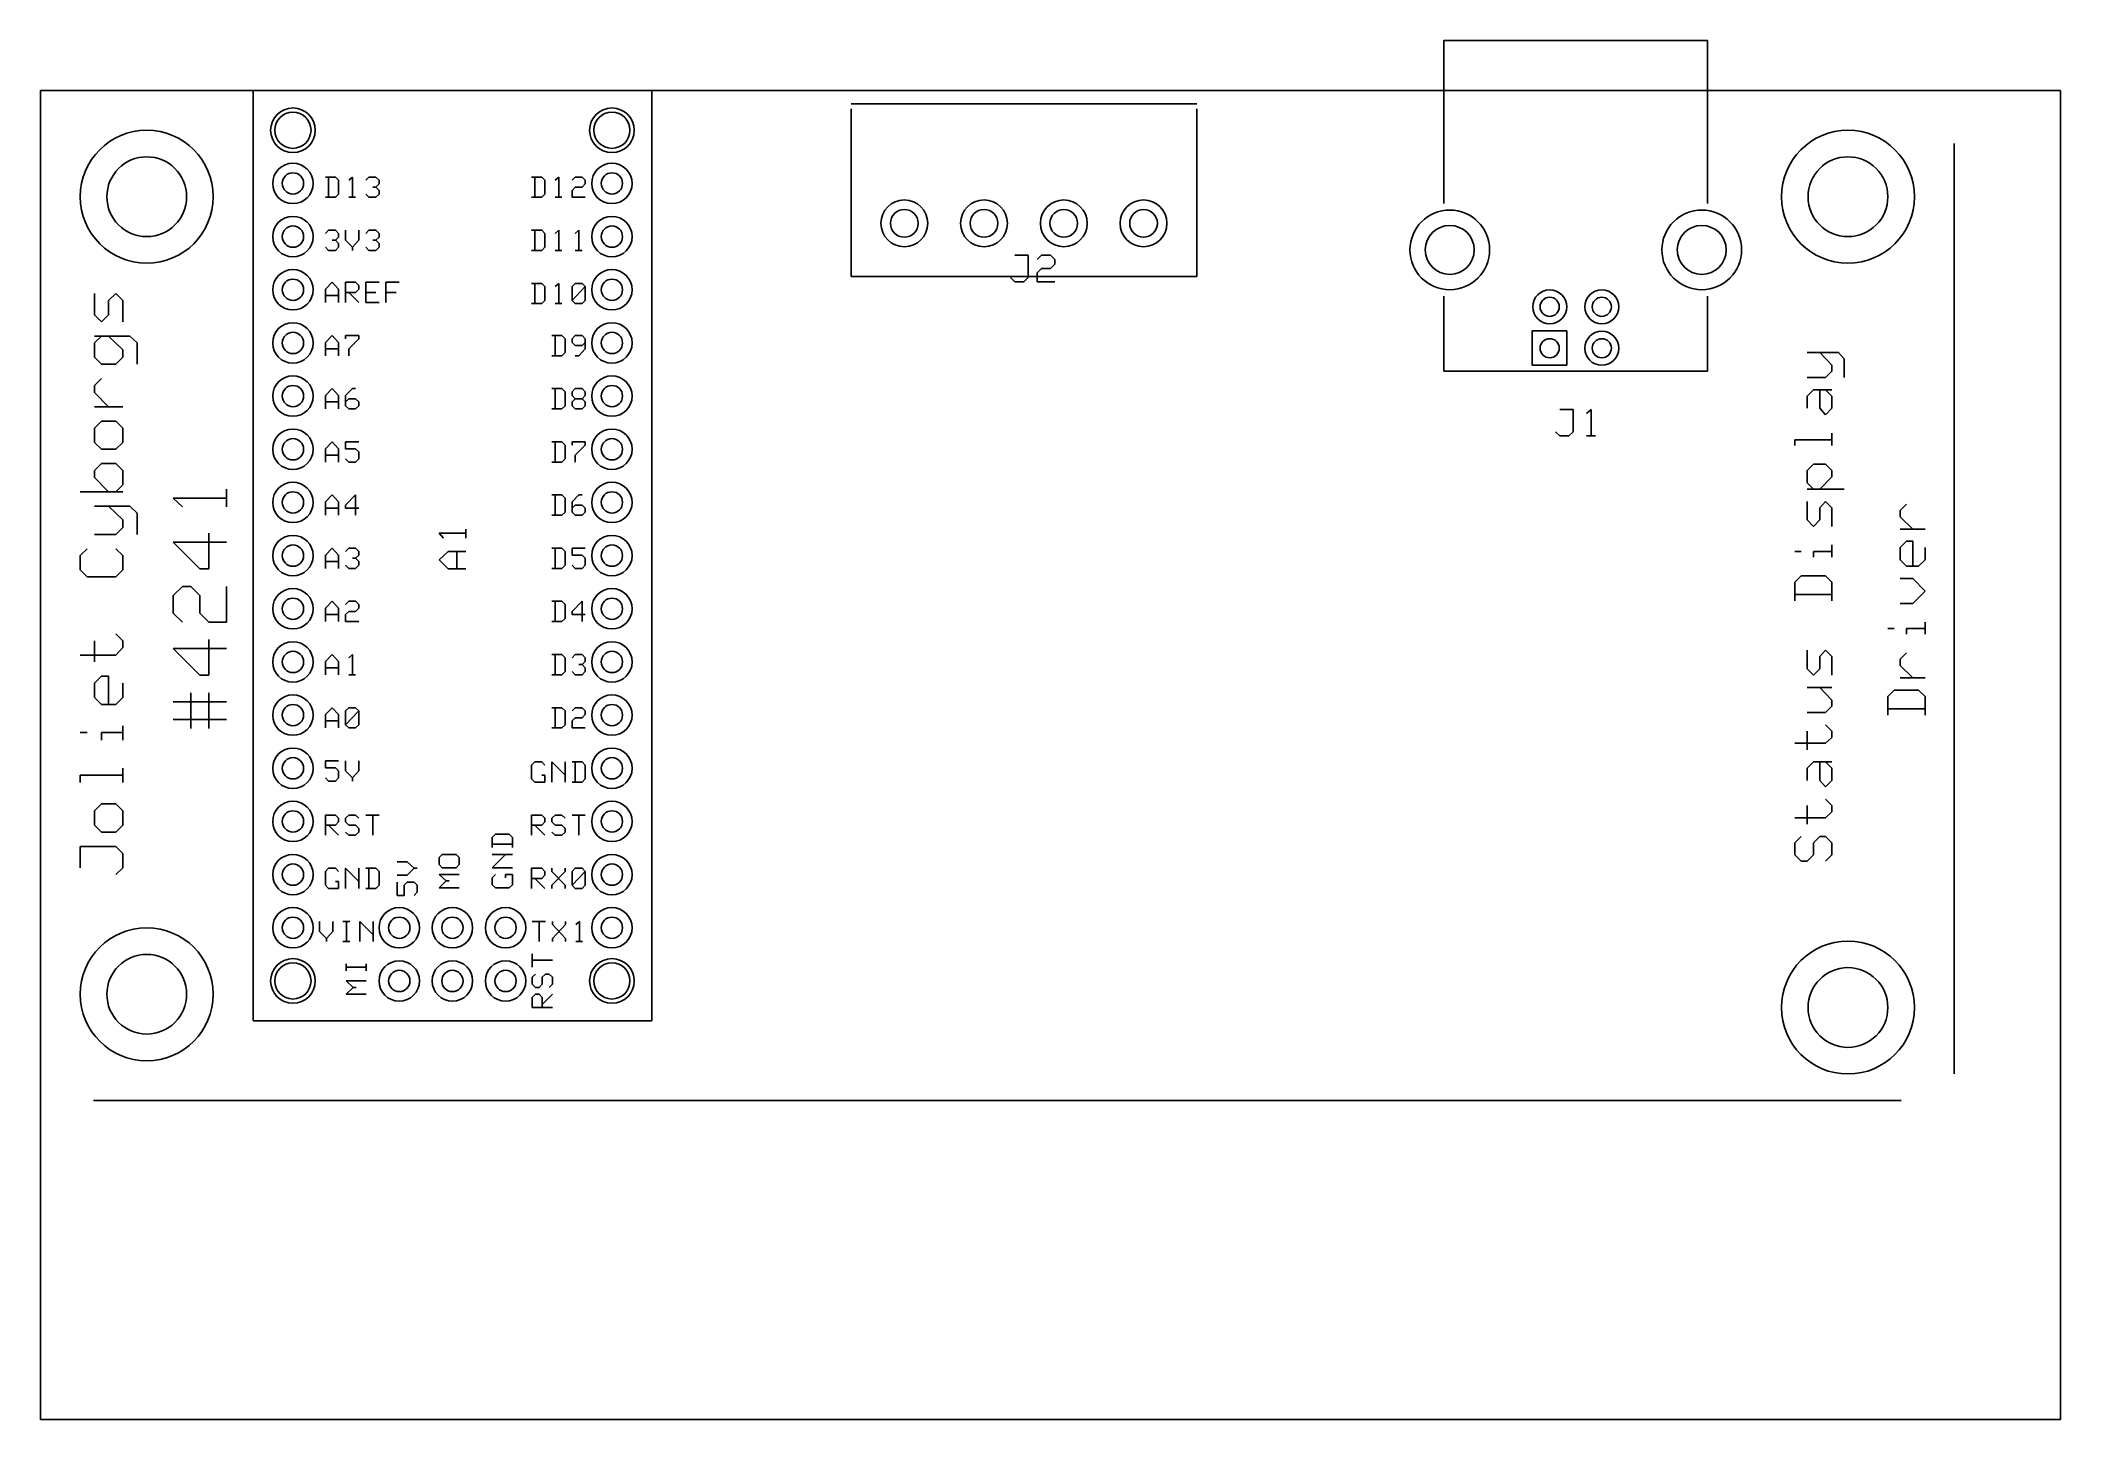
# Model space of a CAD drawing. Extents: x 0 to 3.8, y 0 to 2.59.
import ezdxf

# ---------------------------------------------------------------- set-up
doc = ezdxf.new("R2010")
doc.units = 0
doc.layers.get('0').update_dxf_attribs({"linetype": 'CONTINUOUS'})

msp = doc.modelspace()

# ---------------------------------------------------------------- linework, layer by layer
at = {"color": 7}
for p, q in [((3.136, 2.594), (2.64, 2.594)), ((2.64, 2.594), (2.64, 2.287)), ((3.136, 2.594), (3.136, 2.287)), ((0, 2.5), (3.8, 2.5)), ((0, 0), (0, 2.5)), ((0.4, 2.5), (0.4, 0.75)), ((1.15, 2.5), (0.4, 2.5)), ((1.15, 0.75), (1.15, 2.5)), ((1.525, 2.475), (2.175, 2.475)), ((3.8, 2.5), (3.8, 0)), ((1.525, 2.15), (1.525, 2.465)), ((2.175, 2.15), (2.175, 2.465)), ((3.6, 2.4), (3.6, 0.65)), ((0.536, 2.337), (0.555, 2.337)), ((0.542, 2.337), (0.542, 2.299)), ((0.555, 2.337), (0.561, 2.331)), ((0.561, 2.331), (0.561, 2.305)), ((0.58, 2.331), (0.587, 2.337)), ((0.587, 2.337), (0.587, 2.299)), ((0.612, 2.331), (0.618, 2.337)), ((0.618, 2.337), (0.631, 2.337)), ((0.631, 2.318), (0.625, 2.318)), ((0.631, 2.337), (0.637, 2.331)), ((0.637, 2.324), (0.631, 2.318)), ((0.631, 2.318), (0.637, 2.312)), ((0.637, 2.331), (0.637, 2.324)), ((0.924, 2.337), (0.943, 2.337)), ((0.93, 2.337), (0.93, 2.299)), ((0.943, 2.337), (0.949, 2.331)), ((0.949, 2.331), (0.949, 2.305)), ((0.968, 2.331), (0.975, 2.337)), ((0.975, 2.337), (0.975, 2.299)), ((1, 2.331), (1.006, 2.337)), ((1.006, 2.318), (1, 2.312)), ((1.006, 2.337), (1.019, 2.337)), ((1.019, 2.318), (1.006, 2.318)), ((1.019, 2.337), (1.025, 2.331)), ((1.025, 2.324), (1.019, 2.318)), ((1.025, 2.331), (1.025, 2.324)), ((0.555, 2.299), (0.536, 2.299)), ((0.561, 2.305), (0.555, 2.299)), ((0.58, 2.299), (0.593, 2.299)), ((0.618, 2.299), (0.612, 2.305)), ((0.631, 2.299), (0.618, 2.299)), ((0.637, 2.305), (0.631, 2.299)), ((0.637, 2.312), (0.637, 2.305)), ((0.943, 2.299), (0.924, 2.299)), ((0.949, 2.305), (0.943, 2.299)), ((0.968, 2.299), (0.981, 2.299)), ((1, 2.312), (1, 2.299)), ((1, 2.299), (1.025, 2.299)), ((0.536, 2.231), (0.542, 2.237)), ((0.542, 2.199), (0.536, 2.205)), ((0.542, 2.237), (0.555, 2.237)), ((0.555, 2.218), (0.549, 2.218)), ((0.555, 2.237), (0.561, 2.231)), ((0.561, 2.224), (0.555, 2.218)), ((0.555, 2.218), (0.561, 2.212)), ((0.561, 2.205), (0.555, 2.199)), ((0.561, 2.231), (0.561, 2.224)), ((0.561, 2.212), (0.561, 2.205)), ((0.574, 2.237), (0.574, 2.218)), ((0.574, 2.218), (0.587, 2.205)), ((0.587, 2.205), (0.599, 2.218)), ((0.587, 2.205), (0.587, 2.199)), ((0.599, 2.218), (0.599, 2.237)), ((0.612, 2.231), (0.618, 2.237)), ((0.618, 2.199), (0.612, 2.205)), ((0.618, 2.237), (0.631, 2.237)), ((0.631, 2.218), (0.625, 2.218)), ((0.631, 2.237), (0.637, 2.231)), ((0.637, 2.224), (0.631, 2.218)), ((0.631, 2.218), (0.637, 2.212)), ((0.637, 2.205), (0.631, 2.199)), ((0.637, 2.231), (0.637, 2.224)), ((0.637, 2.212), (0.637, 2.205)), ((0.924, 2.237), (0.943, 2.237)), ((0.93, 2.237), (0.93, 2.199)), ((0.943, 2.237), (0.949, 2.231)), ((0.949, 2.205), (0.943, 2.199)), ((0.949, 2.231), (0.949, 2.205)), ((0.968, 2.231), (0.975, 2.237)), ((0.975, 2.237), (0.975, 2.199)), ((1.006, 2.231), (1.013, 2.237)), ((1.013, 2.237), (1.013, 2.199)), ((0.555, 2.199), (0.542, 2.199)), ((0.631, 2.199), (0.618, 2.199)), ((0.943, 2.199), (0.924, 2.199)), ((0.968, 2.199), (0.981, 2.199)), ((1.006, 2.199), (1.019, 2.199)), ((1.833, 2.19), (1.858, 2.19)), ((1.858, 2.19), (1.858, 2.148)), ((1.875, 2.182), (1.883, 2.19)), ((1.883, 2.19), (1.9, 2.19)), ((1.9, 2.19), (1.908, 2.182)), ((1.908, 2.173), (1.9, 2.165)), ((1.908, 2.182), (1.908, 2.173)), ((0.536, 2.126), (0.549, 2.139)), ((0.549, 2.139), (0.561, 2.126)), ((0.574, 2.101), (0.574, 2.139)), ((0.574, 2.139), (0.593, 2.139)), ((0.593, 2.139), (0.599, 2.133)), ((0.599, 2.133), (0.599, 2.126)), ((0.637, 2.139), (0.612, 2.139)), ((0.612, 2.139), (0.612, 2.101)), ((0.675, 2.139), (0.65, 2.139)), ((0.65, 2.139), (0.65, 2.101)), ((0.924, 2.137), (0.943, 2.137)), ((0.93, 2.137), (0.93, 2.099)), ((0.943, 2.137), (0.949, 2.131)), ((0.949, 2.131), (0.949, 2.105)), ((0.968, 2.131), (0.975, 2.137)), ((0.975, 2.137), (0.975, 2.099)), ((1, 2.131), (1.006, 2.137)), ((1, 2.105), (1, 2.131)), ((1, 2.105), (1.025, 2.131)), ((1.006, 2.137), (1.019, 2.137)), ((1.019, 2.137), (1.025, 2.131)), ((1.025, 2.131), (1.025, 2.105)), ((1.525, 2.15), (2.175, 2.15)), ((1.833, 2.14), (1.825, 2.148)), ((1.85, 2.14), (1.833, 2.14)), ((1.858, 2.148), (1.85, 2.14)), ((1.883, 2.165), (1.875, 2.157)), ((1.875, 2.157), (1.875, 2.14)), ((1.875, 2.14), (1.908, 2.14)), ((1.9, 2.165), (1.883, 2.165)), ((0.102, 2.118), (0.102, 2.078)), ((0.128, 2.105), (0.142, 2.118)), ((0.128, 2.078), (0.128, 2.105)), ((0.142, 2.118), (0.155, 2.105)), ((0.155, 2.105), (0.155, 2.065)), ((0.536, 2.101), (0.536, 2.126)), ((0.536, 2.114), (0.561, 2.114)), ((0.561, 2.126), (0.561, 2.101)), ((0.593, 2.12), (0.574, 2.12)), ((0.58, 2.12), (0.599, 2.101)), ((0.599, 2.126), (0.593, 2.12)), ((0.612, 2.12), (0.631, 2.12)), ((0.612, 2.101), (0.637, 2.101)), ((0.65, 2.12), (0.669, 2.12)), ((0.943, 2.099), (0.924, 2.099)), ((0.949, 2.105), (0.943, 2.099)), ((0.968, 2.099), (0.981, 2.099)), ((1.006, 2.099), (1, 2.105)), ((1.019, 2.099), (1.006, 2.099)), ((1.025, 2.105), (1.019, 2.099)), ((2.64, 1.972), (2.64, 2.113)), ((3.136, 1.972), (3.136, 2.113)), ((0.102, 2.078), (0.115, 2.065)), ((0.115, 2.065), (0.128, 2.078)), ((0.115, 2.038), (0.102, 2.025)), ((0.102, 2.038), (0.168, 2.038)), ((0.102, 2.025), (0.102, 1.998)), ((0.155, 2.012), (0.128, 2.038)), ((0.168, 2.038), (0.182, 2.025)), ((0.182, 2.025), (0.182, 1.985)), ((0.536, 2.026), (0.549, 2.039)), ((0.536, 2.001), (0.536, 2.026)), ((0.549, 2.039), (0.561, 2.026)), ((0.561, 2.026), (0.561, 2.001)), ((0.574, 2.033), (0.574, 2.039)), ((0.574, 2.039), (0.599, 2.039)), ((0.599, 2.033), (0.58, 2.014)), ((0.599, 2.039), (0.599, 2.033)), ((0.962, 2.039), (0.981, 2.039)), ((0.968, 2.039), (0.968, 2.001)), ((0.981, 2.039), (0.987, 2.033)), ((0.987, 2.033), (0.987, 2.007)), ((1, 2.033), (1.006, 2.039)), ((1, 2.026), (1, 2.033)), ((1.006, 2.02), (1, 2.026)), ((1.006, 2.039), (1.019, 2.039)), ((1.019, 2.02), (1.006, 2.02)), ((1.019, 2.039), (1.025, 2.033)), ((1.025, 2.026), (1.019, 2.02)), ((1.025, 2.033), (1.025, 2.014)), ((2.806, 2.048), (2.871, 2.048)), ((2.806, 1.983), (2.806, 2.048)), ((2.871, 2.048), (2.871, 1.983)), ((0.102, 1.998), (0.115, 1.985)), ((0.115, 1.985), (0.142, 1.985)), ((0.142, 1.985), (0.155, 1.998)), ((0.155, 1.998), (0.155, 2.012)), ((0.536, 2.014), (0.561, 2.014)), ((0.58, 2.014), (0.58, 2.001)), ((0.981, 2.001), (0.962, 2.001)), ((0.987, 2.007), (0.981, 2.001)), ((1.013, 2.001), (1.006, 2.001)), ((1.025, 2.014), (1.013, 2.001)), ((2.871, 1.983), (2.806, 1.983)), ((3.323, 2.007), (3.382, 2.007)), ((3.37, 1.983), (3.347, 2.007)), ((3.37, 1.972), (3.37, 1.983)), ((3.382, 2.007), (3.393, 1.995)), ((3.393, 1.995), (3.393, 1.96)), ((0.102, 1.945), (0.115, 1.958)), ((0.102, 1.932), (0.102, 1.945)), ((0.536, 1.926), (0.549, 1.939)), ((0.549, 1.939), (0.561, 1.926)), ((0.587, 1.939), (0.574, 1.926)), ((0.593, 1.939), (0.587, 1.939)), ((0.962, 1.939), (0.981, 1.939)), ((0.968, 1.939), (0.968, 1.901)), ((0.981, 1.939), (0.987, 1.933)), ((1, 1.933), (1.006, 1.939)), ((1.006, 1.939), (1.019, 1.939)), ((1.019, 1.939), (1.025, 1.933)), ((3.136, 1.972), (2.64, 1.972)), ((3.323, 1.96), (3.358, 1.96)), ((3.358, 1.96), (3.37, 1.972)), ((0.128, 1.905), (0.102, 1.932)), ((0.102, 1.905), (0.155, 1.905)), ((0.536, 1.901), (0.536, 1.926)), ((0.536, 1.914), (0.561, 1.914)), ((0.561, 1.926), (0.561, 1.901)), ((0.574, 1.926), (0.574, 1.907)), ((0.58, 1.92), (0.574, 1.914)), ((0.574, 1.907), (0.58, 1.901)), ((0.593, 1.92), (0.58, 1.92)), ((0.58, 1.901), (0.593, 1.901)), ((0.599, 1.914), (0.593, 1.92)), ((0.593, 1.901), (0.599, 1.907)), ((0.599, 1.907), (0.599, 1.914)), ((0.981, 1.901), (0.962, 1.901)), ((0.987, 1.907), (0.981, 1.901)), ((0.987, 1.933), (0.987, 1.907)), ((1, 1.926), (1, 1.933)), ((1.006, 1.92), (1, 1.926)), ((1.006, 1.92), (1, 1.914)), ((1, 1.914), (1, 1.907)), ((1, 1.907), (1.006, 1.901)), ((1.019, 1.92), (1.006, 1.92)), ((1.006, 1.901), (1.019, 1.901)), ((1.025, 1.926), (1.019, 1.92)), ((1.025, 1.914), (1.019, 1.92)), ((1.019, 1.901), (1.025, 1.907)), ((1.025, 1.933), (1.025, 1.926)), ((1.025, 1.907), (1.025, 1.914)), ((2.858, 1.9), (2.883, 1.9)), ((2.883, 1.9), (2.883, 1.858)), ((2.908, 1.892), (2.917, 1.9)), ((2.917, 1.9), (2.917, 1.85)), ((3.323, 1.925), (3.335, 1.937)), ((3.323, 1.902), (3.323, 1.925)), ((3.335, 1.937), (3.37, 1.937)), ((3.347, 1.937), (3.347, 1.902)), ((3.347, 1.902), (3.358, 1.89)), ((3.37, 1.925), (3.358, 1.937)), ((3.358, 1.89), (3.37, 1.902)), ((3.37, 1.902), (3.37, 1.925)), ((0.115, 1.878), (0.102, 1.865)), ((0.102, 1.865), (0.102, 1.838)), ((0.142, 1.878), (0.115, 1.878)), ((0.155, 1.865), (0.142, 1.878)), ((0.155, 1.838), (0.155, 1.865)), ((0.102, 1.838), (0.115, 1.825)), ((0.115, 1.825), (0.142, 1.825)), ((0.142, 1.825), (0.155, 1.838)), ((0.536, 1.826), (0.549, 1.839)), ((0.536, 1.801), (0.536, 1.826)), ((0.549, 1.839), (0.561, 1.826)), ((0.561, 1.826), (0.561, 1.801)), ((0.599, 1.839), (0.574, 1.839)), ((0.574, 1.839), (0.574, 1.826)), ((0.574, 1.826), (0.593, 1.826)), ((0.593, 1.826), (0.599, 1.82)), ((0.962, 1.839), (0.981, 1.839)), ((0.968, 1.839), (0.968, 1.801)), ((0.981, 1.839), (0.987, 1.833)), ((0.987, 1.833), (0.987, 1.807)), ((1, 1.833), (1, 1.839)), ((1, 1.839), (1.025, 1.839)), ((1.025, 1.833), (1.006, 1.814)), ((1.025, 1.839), (1.025, 1.833)), ((2.858, 1.85), (2.85, 1.858)), ((2.875, 1.85), (2.858, 1.85)), ((2.883, 1.858), (2.875, 1.85)), ((2.908, 1.85), (2.925, 1.85)), ((3.3, 1.832), (3.3, 1.843)), ((3.3, 1.843), (3.37, 1.843)), ((3.37, 1.832), (3.37, 1.855)), ((0.102, 1.785), (0.115, 1.798)), ((0.115, 1.798), (0.142, 1.798)), ((0.142, 1.798), (0.155, 1.785)), ((0.536, 1.814), (0.561, 1.814)), ((0.58, 1.801), (0.574, 1.807)), ((0.593, 1.801), (0.58, 1.801)), ((0.599, 1.807), (0.593, 1.801)), ((0.599, 1.82), (0.599, 1.807)), ((0.981, 1.801), (0.962, 1.801)), ((0.987, 1.807), (0.981, 1.801)), ((1.006, 1.814), (1.006, 1.801)), ((3.323, 1.785), (3.335, 1.797)), ((3.335, 1.797), (3.358, 1.797)), ((3.358, 1.797), (3.37, 1.785)), ((0.102, 1.772), (0.102, 1.785)), ((0.128, 1.745), (0.102, 1.772)), ((0.155, 1.758), (0.142, 1.745)), ((0.155, 1.785), (0.155, 1.758)), ((0.35, 1.717), (0.35, 1.75)), ((3.323, 1.762), (3.323, 1.785)), ((3.335, 1.75), (3.323, 1.762)), ((3.323, 1.75), (3.393, 1.75)), ((3.37, 1.773), (3.347, 1.75)), ((3.37, 1.785), (3.37, 1.773)), ((0.075, 1.745), (0.155, 1.745)), ((0.102, 1.718), (0.168, 1.718)), ((0.155, 1.692), (0.128, 1.718)), ((0.168, 1.718), (0.182, 1.705)), ((0.267, 1.717), (0.25, 1.733)), ((0.25, 1.733), (0.35, 1.733)), ((0.536, 1.726), (0.549, 1.739)), ((0.536, 1.701), (0.536, 1.726)), ((0.536, 1.714), (0.561, 1.714)), ((0.549, 1.739), (0.561, 1.726)), ((0.561, 1.726), (0.561, 1.701)), ((0.574, 1.72), (0.593, 1.739)), ((0.574, 1.714), (0.574, 1.72)), ((0.599, 1.714), (0.574, 1.714)), ((0.593, 1.739), (0.593, 1.701)), ((0.962, 1.739), (0.981, 1.739)), ((0.968, 1.739), (0.968, 1.701)), ((0.981, 1.739), (0.987, 1.733)), ((0.987, 1.733), (0.987, 1.707)), ((1.013, 1.739), (1, 1.726)), ((1, 1.726), (1, 1.707)), ((1.006, 1.72), (1, 1.714)), ((1.019, 1.72), (1.006, 1.72)), ((1.019, 1.739), (1.013, 1.739)), ((1.025, 1.714), (1.019, 1.72)), ((1.025, 1.707), (1.025, 1.714)), ((3.323, 1.727), (3.323, 1.692)), ((3.347, 1.715), (3.358, 1.727)), ((3.347, 1.692), (3.347, 1.715)), ((3.358, 1.727), (3.37, 1.715)), ((3.37, 1.715), (3.37, 1.68)), ((3.498, 1.71), (3.51, 1.722)), ((3.498, 1.698), (3.498, 1.71)), ((0.142, 1.665), (0.155, 1.678)), ((0.155, 1.678), (0.155, 1.692)), ((0.182, 1.705), (0.182, 1.665)), ((0.8, 1.658), (0.8, 1.675)), ((0.981, 1.701), (0.962, 1.701)), ((0.987, 1.707), (0.981, 1.701)), ((1, 1.707), (1.006, 1.701)), ((1.006, 1.701), (1.019, 1.701)), ((1.019, 1.701), (1.025, 1.707)), ((3.323, 1.692), (3.335, 1.68)), ((3.335, 1.68), (3.347, 1.692)), ((3.522, 1.675), (3.498, 1.698)), ((3.498, 1.675), (3.545, 1.675)), ((0.088, 1.638), (0.075, 1.625)), ((0.102, 1.665), (0.142, 1.665)), ((0.155, 1.625), (0.142, 1.638)), ((0.3, 1.6), (0.25, 1.65)), ((0.25, 1.65), (0.35, 1.65)), ((0.317, 1.667), (0.317, 1.6)), ((0.536, 1.626), (0.549, 1.639)), ((0.549, 1.639), (0.561, 1.626)), ((0.574, 1.633), (0.58, 1.639)), ((0.58, 1.639), (0.593, 1.639)), ((0.593, 1.639), (0.599, 1.633)), ((0.758, 1.658), (0.75, 1.667)), ((0.75, 1.667), (0.8, 1.667)), ((0.962, 1.639), (0.981, 1.639)), ((0.968, 1.639), (0.968, 1.601)), ((0.981, 1.639), (0.987, 1.633)), ((1.025, 1.639), (1, 1.639)), ((1, 1.639), (1, 1.626)), ((3.37, 1.622), (3.37, 1.645)), ((3.51, 1.652), (3.498, 1.64)), ((3.498, 1.64), (3.498, 1.617)), ((3.522, 1.652), (3.51, 1.652)), ((3.522, 1.605), (3.522, 1.652)), ((3.545, 1.617), (3.545, 1.64)), ((0.075, 1.625), (0.075, 1.598)), ((0.075, 1.598), (0.088, 1.585)), ((0.142, 1.585), (0.155, 1.598)), ((0.155, 1.598), (0.155, 1.625)), ((0.317, 1.6), (0.3, 1.6)), ((0.536, 1.601), (0.536, 1.626)), ((0.536, 1.614), (0.561, 1.614)), ((0.561, 1.626), (0.561, 1.601)), ((0.58, 1.601), (0.574, 1.607)), ((0.593, 1.601), (0.58, 1.601)), ((0.593, 1.62), (0.587, 1.62)), ((0.599, 1.626), (0.593, 1.62)), ((0.593, 1.62), (0.599, 1.614)), ((0.599, 1.607), (0.593, 1.601)), ((0.599, 1.633), (0.599, 1.626)), ((0.599, 1.614), (0.599, 1.607)), ((0.75, 1.617), (0.767, 1.633)), ((0.767, 1.6), (0.75, 1.617)), ((0.767, 1.633), (0.8, 1.633)), ((0.8, 1.6), (0.767, 1.6)), ((0.783, 1.6), (0.783, 1.633)), ((0.981, 1.601), (0.962, 1.601)), ((0.987, 1.607), (0.981, 1.601)), ((0.987, 1.633), (0.987, 1.607)), ((1, 1.626), (1.019, 1.626)), ((1.006, 1.601), (1, 1.607)), ((1.019, 1.601), (1.006, 1.601)), ((1.019, 1.626), (1.025, 1.62)), ((1.025, 1.607), (1.019, 1.601)), ((1.025, 1.62), (1.025, 1.607)), ((3.3, 1.633), (3.312, 1.633)), ((3.335, 1.622), (3.335, 1.633)), ((3.335, 1.633), (3.37, 1.633)), ((3.498, 1.617), (3.51, 1.605)), ((3.51, 1.605), (3.533, 1.605)), ((3.533, 1.605), (3.545, 1.617)), ((0.088, 1.585), (0.142, 1.585)), ((0.25, 1.55), (0.267, 1.567)), ((0.267, 1.567), (0.283, 1.567)), ((0.283, 1.567), (0.3, 1.55)), ((0.35, 1.5), (0.35, 1.567)), ((3.3, 1.575), (3.312, 1.587)), ((3.3, 1.54), (3.3, 1.575)), ((3.312, 1.587), (3.358, 1.587)), ((3.358, 1.587), (3.37, 1.575)), ((3.37, 1.575), (3.37, 1.54)), ((3.522, 1.582), (3.498, 1.582)), ((3.545, 1.558), (3.522, 1.582)), ((3.522, 1.535), (3.545, 1.558)), ((0.25, 1.517), (0.25, 1.55)), ((0.3, 1.55), (0.3, 1.517)), ((0.536, 1.526), (0.549, 1.539)), ((0.536, 1.501), (0.536, 1.526)), ((0.549, 1.539), (0.561, 1.526)), ((0.561, 1.526), (0.561, 1.501)), ((0.574, 1.533), (0.58, 1.539)), ((0.58, 1.52), (0.574, 1.514)), ((0.58, 1.539), (0.593, 1.539)), ((0.593, 1.52), (0.58, 1.52)), ((0.593, 1.539), (0.599, 1.533)), ((0.599, 1.526), (0.593, 1.52)), ((0.599, 1.533), (0.599, 1.526)), ((0.962, 1.539), (0.981, 1.539)), ((0.968, 1.539), (0.968, 1.501)), ((0.981, 1.539), (0.987, 1.533)), ((0.987, 1.533), (0.987, 1.507)), ((1, 1.52), (1.019, 1.539)), ((1, 1.514), (1, 1.52)), ((1.019, 1.539), (1.019, 1.501)), ((3.3, 1.552), (3.37, 1.552)), ((3.498, 1.535), (3.522, 1.535)), ((0.267, 1.5), (0.25, 1.517)), ((0.3, 1.517), (0.317, 1.5)), ((0.317, 1.5), (0.35, 1.5)), ((0.536, 1.514), (0.561, 1.514)), ((0.574, 1.514), (0.574, 1.501)), ((0.574, 1.501), (0.599, 1.501)), ((0.981, 1.501), (0.962, 1.501)), ((0.987, 1.507), (0.981, 1.501)), ((1.025, 1.514), (1, 1.514)), ((3.475, 1.488), (3.487, 1.488)), ((3.51, 1.477), (3.51, 1.488)), ((3.51, 1.488), (3.545, 1.488)), ((3.545, 1.477), (3.545, 1.5)), ((0.102, 1.425), (0.102, 1.465)), ((0.155, 1.465), (0.142, 1.478)), ((0.142, 1.438), (0.155, 1.452)), ((0.155, 1.452), (0.155, 1.465)), ((0.3, 1.4), (0.25, 1.45)), ((0.25, 1.45), (0.35, 1.45)), ((0.317, 1.467), (0.317, 1.4)), ((3.323, 1.447), (3.323, 1.412)), ((3.347, 1.435), (3.358, 1.447)), ((3.358, 1.447), (3.37, 1.435)), ((0.075, 1.438), (0.142, 1.438)), ((0.536, 1.426), (0.549, 1.439)), ((0.536, 1.401), (0.536, 1.426)), ((0.536, 1.414), (0.561, 1.414)), ((0.549, 1.439), (0.561, 1.426)), ((0.561, 1.426), (0.561, 1.401)), ((0.58, 1.433), (0.587, 1.439)), ((0.587, 1.439), (0.587, 1.401)), ((0.962, 1.439), (0.981, 1.439)), ((0.968, 1.439), (0.968, 1.401)), ((0.981, 1.439), (0.987, 1.433)), ((0.987, 1.407), (0.981, 1.401)), ((0.987, 1.433), (0.987, 1.407)), ((1, 1.433), (1.006, 1.439)), ((1.006, 1.401), (1, 1.407)), ((1.006, 1.439), (1.019, 1.439)), ((1.019, 1.42), (1.013, 1.42)), ((1.019, 1.439), (1.025, 1.433)), ((1.025, 1.426), (1.019, 1.42)), ((1.019, 1.42), (1.025, 1.414)), ((1.025, 1.407), (1.019, 1.401)), ((1.025, 1.433), (1.025, 1.426)), ((1.025, 1.414), (1.025, 1.407)), ((3.323, 1.412), (3.335, 1.4)), ((3.335, 1.4), (3.347, 1.412)), ((3.347, 1.412), (3.347, 1.435)), ((3.37, 1.435), (3.37, 1.4)), ((3.498, 1.43), (3.51, 1.442)), ((3.498, 1.418), (3.498, 1.43)), ((3.522, 1.395), (3.498, 1.418)), ((0.115, 1.398), (0.102, 1.385)), ((0.102, 1.385), (0.102, 1.358)), ((0.128, 1.398), (0.115, 1.398)), ((0.128, 1.345), (0.128, 1.398)), ((0.155, 1.358), (0.155, 1.385)), ((0.317, 1.4), (0.3, 1.4)), ((0.58, 1.401), (0.593, 1.401)), ((0.981, 1.401), (0.962, 1.401)), ((1.019, 1.401), (1.006, 1.401)), ((3.323, 1.377), (3.37, 1.377)), ((3.37, 1.353), (3.347, 1.377)), ((3.475, 1.36), (3.487, 1.372)), ((3.487, 1.372), (3.533, 1.372)), ((3.498, 1.395), (3.545, 1.395)), ((3.533, 1.372), (3.545, 1.36)), ((0.102, 1.358), (0.115, 1.345)), ((0.115, 1.345), (0.142, 1.345)), ((0.142, 1.345), (0.155, 1.358)), ((0.25, 1.35), (0.35, 1.35)), ((0.283, 1.3), (0.283, 1.367)), ((0.317, 1.3), (0.317, 1.367)), ((0.536, 1.326), (0.549, 1.339)), ((0.549, 1.339), (0.561, 1.326)), ((0.574, 1.333), (0.58, 1.339)), ((0.574, 1.307), (0.574, 1.333)), ((0.574, 1.307), (0.599, 1.333)), ((0.58, 1.339), (0.593, 1.339)), ((0.593, 1.339), (0.599, 1.333)), ((0.599, 1.333), (0.599, 1.307)), ((0.962, 1.339), (0.981, 1.339)), ((0.968, 1.339), (0.968, 1.301)), ((0.981, 1.339), (0.987, 1.333)), ((0.987, 1.333), (0.987, 1.307)), ((1, 1.333), (1.006, 1.339)), ((1.006, 1.339), (1.019, 1.339)), ((1.019, 1.339), (1.025, 1.333)), ((1.025, 1.333), (1.025, 1.326)), ((3.323, 1.33), (3.358, 1.33)), ((3.358, 1.33), (3.37, 1.342)), ((3.37, 1.342), (3.37, 1.353)), ((3.475, 1.325), (3.475, 1.36)), ((3.475, 1.337), (3.545, 1.337)), ((3.545, 1.36), (3.545, 1.325)), ((0.075, 1.292), (0.088, 1.292)), ((0.115, 1.278), (0.115, 1.292)), ((0.115, 1.292), (0.155, 1.292)), ((0.155, 1.278), (0.155, 1.305)), ((0.25, 1.317), (0.35, 1.317)), ((0.536, 1.301), (0.536, 1.326)), ((0.536, 1.314), (0.561, 1.314)), ((0.561, 1.326), (0.561, 1.301)), ((0.58, 1.301), (0.574, 1.307)), ((0.593, 1.301), (0.58, 1.301)), ((0.599, 1.307), (0.593, 1.301)), ((0.981, 1.301), (0.962, 1.301)), ((0.987, 1.307), (0.981, 1.301)), ((1.006, 1.32), (1, 1.314)), ((1, 1.314), (1, 1.301)), ((1, 1.301), (1.025, 1.301)), ((1.019, 1.32), (1.006, 1.32)), ((1.025, 1.326), (1.019, 1.32)), ((3.323, 1.26), (3.323, 1.295)), ((3.37, 1.295), (3.358, 1.307)), ((3.37, 1.283), (3.37, 1.295)), ((3.3, 1.272), (3.358, 1.272)), ((3.358, 1.272), (3.37, 1.283)), ((0.155, 1.198), (0.155, 1.225)), ((0.561, 1.239), (0.536, 1.239)), ((0.536, 1.239), (0.536, 1.226)), ((0.536, 1.226), (0.555, 1.226)), ((0.555, 1.226), (0.561, 1.22)), ((0.561, 1.22), (0.561, 1.207)), ((0.574, 1.239), (0.574, 1.22)), ((0.574, 1.22), (0.587, 1.207)), ((0.587, 1.207), (0.599, 1.22)), ((0.599, 1.22), (0.599, 1.239)), ((0.93, 1.237), (0.924, 1.231)), ((0.924, 1.231), (0.924, 1.205)), ((0.943, 1.237), (0.93, 1.237)), ((0.949, 1.231), (0.943, 1.237)), ((0.962, 1.199), (0.962, 1.237)), ((0.962, 1.237), (0.987, 1.212)), ((0.987, 1.237), (0.987, 1.199)), ((1, 1.237), (1.019, 1.237)), ((1.006, 1.237), (1.006, 1.199)), ((1.019, 1.237), (1.025, 1.231)), ((1.025, 1.231), (1.025, 1.205)), ((3.323, 1.225), (3.335, 1.237)), ((3.323, 1.202), (3.323, 1.225)), ((3.335, 1.237), (3.37, 1.237)), ((3.347, 1.237), (3.347, 1.202)), ((3.37, 1.225), (3.358, 1.237)), ((3.37, 1.202), (3.37, 1.225)), ((0.075, 1.198), (0.075, 1.212)), ((0.075, 1.212), (0.155, 1.212)), ((0.542, 1.201), (0.536, 1.207)), ((0.555, 1.201), (0.542, 1.201)), ((0.561, 1.207), (0.555, 1.201)), ((0.587, 1.207), (0.587, 1.201)), ((0.924, 1.205), (0.93, 1.199)), ((0.93, 1.199), (0.949, 1.199)), ((0.949, 1.212), (0.943, 1.212)), ((0.949, 1.199), (0.949, 1.212)), ((1.019, 1.199), (1, 1.199)), ((1.025, 1.205), (1.019, 1.199)), ((3.347, 1.202), (3.358, 1.19)), ((3.358, 1.19), (3.37, 1.202)), ((0.115, 1.158), (0.102, 1.145)), ((0.102, 1.145), (0.102, 1.118)), ((0.142, 1.158), (0.115, 1.158)), ((0.155, 1.145), (0.142, 1.158)), ((0.155, 1.118), (0.155, 1.145)), ((3.323, 1.12), (3.323, 1.155)), ((3.37, 1.155), (3.358, 1.167)), ((3.358, 1.132), (3.37, 1.143)), ((3.37, 1.143), (3.37, 1.155)), ((0.102, 1.118), (0.115, 1.105)), ((0.115, 1.105), (0.142, 1.105)), ((0.142, 1.105), (0.155, 1.118)), ((0.536, 1.099), (0.536, 1.137)), ((0.536, 1.137), (0.555, 1.137)), ((0.555, 1.118), (0.536, 1.118)), ((0.542, 1.118), (0.561, 1.099)), ((0.555, 1.137), (0.561, 1.131)), ((0.561, 1.124), (0.555, 1.118)), ((0.561, 1.131), (0.561, 1.124)), ((0.58, 1.137), (0.574, 1.131)), ((0.574, 1.131), (0.574, 1.124)), ((0.574, 1.124), (0.58, 1.118)), ((0.58, 1.099), (0.574, 1.105)), ((0.593, 1.137), (0.58, 1.137)), ((0.58, 1.118), (0.593, 1.118)), ((0.599, 1.131), (0.593, 1.137)), ((0.593, 1.118), (0.599, 1.112)), ((0.599, 1.105), (0.593, 1.099)), ((0.599, 1.112), (0.599, 1.105)), ((0.612, 1.137), (0.637, 1.137)), ((0.625, 1.137), (0.625, 1.099)), ((0.924, 1.099), (0.924, 1.137)), ((0.924, 1.137), (0.943, 1.137)), ((0.943, 1.118), (0.924, 1.118)), ((0.93, 1.118), (0.949, 1.099)), ((0.943, 1.137), (0.949, 1.131)), ((0.949, 1.124), (0.943, 1.118)), ((0.949, 1.131), (0.949, 1.124)), ((0.968, 1.137), (0.962, 1.131)), ((0.962, 1.131), (0.962, 1.124)), ((0.962, 1.124), (0.968, 1.118)), ((0.968, 1.099), (0.962, 1.105)), ((0.981, 1.137), (0.968, 1.137)), ((0.968, 1.118), (0.981, 1.118)), ((0.987, 1.131), (0.981, 1.137)), ((0.981, 1.118), (0.987, 1.112)), ((0.987, 1.105), (0.981, 1.099)), ((0.987, 1.112), (0.987, 1.105)), ((1, 1.137), (1.025, 1.137)), ((1.013, 1.137), (1.013, 1.099)), ((3.3, 1.132), (3.358, 1.132)), ((0.075, 1.038), (0.075, 1.078)), ((0.075, 1.078), (0.142, 1.078)), ((0.142, 1.078), (0.155, 1.065)), ((0.155, 1.065), (0.155, 1.038)), ((0.593, 1.099), (0.58, 1.099)), ((0.85, 1.095), (0.856, 1.101)), ((0.85, 1.076), (0.85, 1.095)), ((0.85, 1.082), (0.888, 1.082)), ((0.856, 1.101), (0.882, 1.101)), ((0.882, 1.101), (0.888, 1.095)), ((0.888, 1.095), (0.888, 1.076)), ((0.981, 1.099), (0.968, 1.099)), ((3.312, 1.097), (3.3, 1.085)), ((3.3, 1.085), (3.3, 1.062)), ((3.335, 1.085), (3.347, 1.097)), ((3.335, 1.062), (3.335, 1.085)), ((3.347, 1.097), (3.358, 1.097)), ((3.358, 1.097), (3.37, 1.085)), ((3.37, 1.085), (3.37, 1.062)), ((0.155, 1.038), (0.142, 1.025)), ((0.542, 1.037), (0.536, 1.031)), ((0.536, 1.031), (0.536, 1.005)), ((0.555, 1.037), (0.542, 1.037)), ((0.561, 1.031), (0.555, 1.037)), ((0.574, 0.999), (0.574, 1.037)), ((0.574, 1.037), (0.599, 1.012)), ((0.599, 1.037), (0.599, 0.999)), ((0.612, 1.037), (0.631, 1.037)), ((0.618, 1.037), (0.618, 0.999)), ((0.631, 1.037), (0.637, 1.031)), ((0.637, 1.031), (0.637, 1.005)), ((0.69, 1.049), (0.671, 1.049)), ((0.703, 1.037), (0.69, 1.049)), ((0.69, 1.024), (0.703, 1.037)), ((0.703, 1.037), (0.709, 1.037)), ((0.756, 1.063), (0.75, 1.057)), ((0.75, 1.057), (0.75, 1.044)), ((0.75, 1.044), (0.756, 1.038)), ((0.782, 1.063), (0.756, 1.063)), ((0.756, 1.038), (0.782, 1.038)), ((0.788, 1.057), (0.782, 1.063)), ((0.782, 1.038), (0.788, 1.044)), ((0.788, 1.044), (0.788, 1.057)), ((0.85, 1.038), (0.875, 1.063)), ((0.85, 1.063), (0.888, 1.063)), ((0.888, 1.038), (0.85, 1.038)), ((0.924, 0.999), (0.924, 1.037)), ((0.924, 1.037), (0.943, 1.037)), ((0.943, 1.037), (0.949, 1.031)), ((0.949, 1.031), (0.949, 1.024)), ((0.962, 1.037), (0.962, 1.031)), ((0.962, 1.031), (0.987, 1.005)), ((0.987, 1.031), (0.962, 1.005)), ((0.987, 1.037), (0.987, 1.031)), ((1, 1.031), (1.006, 1.037)), ((1, 1.005), (1, 1.031)), ((1, 1.005), (1.025, 1.031)), ((1.006, 1.037), (1.019, 1.037)), ((1.019, 1.037), (1.025, 1.031)), ((1.025, 1.031), (1.025, 1.005)), ((3.3, 1.062), (3.312, 1.05)), ((3.312, 1.05), (3.323, 1.05)), ((3.323, 1.05), (3.335, 1.062)), ((3.37, 1.062), (3.358, 1.05)), ((0.536, 1.005), (0.542, 0.999)), ((0.542, 0.999), (0.561, 0.999)), ((0.561, 1.012), (0.555, 1.012)), ((0.561, 0.999), (0.561, 1.012)), ((0.631, 0.999), (0.612, 0.999)), ((0.637, 1.005), (0.631, 0.999)), ((0.671, 1.024), (0.69, 1.024)), ((0.671, 1.011), (0.671, 0.986)), ((0.684, 1.005), (0.69, 1.011)), ((0.684, 0.986), (0.684, 1.005)), ((0.69, 1.011), (0.703, 1.011)), ((0.703, 1.011), (0.709, 1.005)), ((0.709, 0.992), (0.703, 0.986)), ((0.709, 1.005), (0.709, 0.992)), ((0.763, 1.013), (0.75, 1.025)), ((0.75, 1.025), (0.788, 1.025)), ((0.75, 1), (0.763, 1.013)), ((0.788, 1), (0.75, 1)), ((0.763, 1.013), (0.769, 1.013)), ((0.856, 1.025), (0.85, 1.019)), ((0.85, 1.019), (0.85, 1.006)), ((0.85, 1.006), (0.856, 1)), ((0.856, 1), (0.882, 1)), ((0.888, 1.025), (0.875, 1.025)), ((0.875, 1.025), (0.875, 1.019)), ((0.882, 1), (0.888, 1.006)), ((0.888, 1.006), (0.888, 1.025)), ((0.943, 1.018), (0.924, 1.018)), ((0.93, 1.018), (0.949, 0.999)), ((0.949, 1.024), (0.943, 1.018)), ((0.962, 1.005), (0.962, 0.999)), ((0.987, 1.005), (0.987, 0.999)), ((1.006, 0.999), (1, 1.005)), ((1.019, 0.999), (1.006, 0.999)), ((1.025, 1.005), (1.019, 0.999)), ((0.671, 0.986), (0.684, 0.986)), ((0.525, 0.937), (0.525, 0.918)), ((0.525, 0.918), (0.538, 0.905)), ((0.538, 0.905), (0.55, 0.918)), ((0.55, 0.918), (0.55, 0.937)), ((0.569, 0.937), (0.582, 0.937)), ((0.576, 0.937), (0.576, 0.899)), ((0.601, 0.899), (0.601, 0.937)), ((0.601, 0.937), (0.626, 0.912)), ((0.626, 0.937), (0.626, 0.899)), ((0.925, 0.937), (0.95, 0.937)), ((0.938, 0.937), (0.938, 0.899)), ((0.963, 0.937), (0.963, 0.931)), ((0.963, 0.931), (0.988, 0.905)), ((0.988, 0.931), (0.963, 0.905)), ((0.988, 0.937), (0.988, 0.931)), ((1.007, 0.931), (1.014, 0.937)), ((1.014, 0.937), (1.014, 0.899)), ((0.538, 0.905), (0.538, 0.899)), ((0.569, 0.899), (0.582, 0.899)), ((0.925, 0.851), (0.925, 0.876)), ((0.963, 0.905), (0.963, 0.899)), ((0.988, 0.905), (0.988, 0.899)), ((1.007, 0.899), (1.02, 0.899)), ((0.575, 0.844), (0.575, 0.857)), ((0.575, 0.851), (0.613, 0.851)), ((0.613, 0.844), (0.613, 0.857)), ((0.925, 0.864), (0.963, 0.864)), ((0.931, 0.838), (0.925, 0.832)), ((0.944, 0.832), (0.95, 0.838)), ((0.95, 0.838), (0.957, 0.838)), ((0.957, 0.838), (0.963, 0.832)), ((0.588, 0.813), (0.575, 0.825)), ((0.575, 0.825), (0.613, 0.825)), ((0.575, 0.8), (0.588, 0.813)), ((0.613, 0.8), (0.575, 0.8)), ((0.588, 0.813), (0.594, 0.813)), ((0.925, 0.832), (0.925, 0.819)), ((0.925, 0.819), (0.931, 0.813)), ((0.925, 0.794), (0.931, 0.8)), ((0.931, 0.813), (0.938, 0.813)), ((0.931, 0.8), (0.938, 0.8)), ((0.938, 0.813), (0.944, 0.819)), ((0.938, 0.8), (0.944, 0.794)), ((0.944, 0.819), (0.944, 0.832)), ((0.944, 0.781), (0.963, 0.8)), ((0.963, 0.819), (0.957, 0.813)), ((0.963, 0.832), (0.963, 0.819)), ((0.925, 0.775), (0.925, 0.794)), ((0.963, 0.775), (0.925, 0.775)), ((0.944, 0.794), (0.944, 0.775)), ((0.4, 0.75), (1.15, 0.75)), ((0.1, 0.6), (3.5, 0.6)), ((3.8, 0), (0, 0))]:
    msp.add_line(p, q, dxfattribs=at)
for centre, radius in [((0.475, 2.425), 0.042), ((0.475, 2.425), 0.034), ((1.075, 2.425), 0.042), ((1.075, 2.425), 0.034), ((0.2, 2.3), 0.125), ((3.4, 2.3), 0.125), ((0.2, 2.3), 0.075), ((0.475, 2.325), 0.038), ((1.075, 2.325), 0.038), ((3.4, 2.3), 0.075), ((0.475, 2.325), 0.02), ((1.075, 2.325), 0.02), ((1.625, 2.25), 0.044), ((1.775, 2.25), 0.044), ((1.925, 2.25), 0.044), ((2.075, 2.25), 0.044), ((0.475, 2.225), 0.038), ((0.475, 2.225), 0.02), ((1.075, 2.225), 0.038), ((1.075, 2.225), 0.02), ((1.625, 2.25), 0.026), ((1.775, 2.25), 0.026), ((1.925, 2.25), 0.026), ((2.075, 2.25), 0.026), ((2.651, 2.2), 0.075), ((2.651, 2.2), 0.046), ((3.125, 2.2), 0.075), ((3.125, 2.2), 0.046), ((0.475, 2.125), 0.038), ((0.475, 2.125), 0.02), ((1.075, 2.125), 0.038), ((1.075, 2.125), 0.02), ((2.839, 2.093), 0.032), ((2.839, 2.093), 0.018), ((2.937, 2.093), 0.032), ((2.937, 2.093), 0.018), ((0.475, 2.025), 0.038), ((1.075, 2.025), 0.038), ((0.475, 2.025), 0.02), ((1.075, 2.025), 0.02), ((2.839, 2.015), 0.018), ((2.937, 2.015), 0.032), ((2.937, 2.015), 0.018), ((0.475, 1.925), 0.038), ((0.475, 1.925), 0.02), ((1.075, 1.925), 0.038), ((1.075, 1.925), 0.02), ((0.475, 1.825), 0.038), ((1.075, 1.825), 0.038), ((0.475, 1.825), 0.02), ((1.075, 1.825), 0.02), ((0.475, 1.725), 0.038), ((1.075, 1.725), 0.038), ((0.475, 1.725), 0.02), ((1.075, 1.725), 0.02), ((0.475, 1.625), 0.038), ((0.475, 1.625), 0.02), ((1.075, 1.625), 0.038), ((1.075, 1.625), 0.02), ((0.475, 1.525), 0.038), ((1.075, 1.525), 0.038), ((0.475, 1.525), 0.02), ((1.075, 1.525), 0.02), ((0.475, 1.425), 0.038), ((0.475, 1.425), 0.02), ((1.075, 1.425), 0.038), ((1.075, 1.425), 0.02), ((0.475, 1.325), 0.038), ((0.475, 1.325), 0.02), ((1.075, 1.325), 0.038), ((1.075, 1.325), 0.02), ((0.475, 1.225), 0.038), ((1.075, 1.225), 0.038), ((0.475, 1.225), 0.02), ((1.075, 1.225), 0.02), ((0.475, 1.125), 0.038), ((0.475, 1.125), 0.02), ((1.075, 1.125), 0.038), ((1.075, 1.125), 0.02), ((0.475, 1.025), 0.038), ((0.475, 1.025), 0.02), ((1.075, 1.025), 0.038), ((1.075, 1.025), 0.02), ((0.475, 0.925), 0.038), ((0.675, 0.925), 0.038), ((0.775, 0.925), 0.038), ((0.875, 0.925), 0.038), ((1.075, 0.925), 0.038), ((0.2, 0.8), 0.125), ((0.475, 0.925), 0.02), ((0.675, 0.925), 0.02), ((0.775, 0.925), 0.02), ((0.875, 0.925), 0.02), ((1.075, 0.925), 0.02), ((0.2, 0.8), 0.075), ((3.4, 0.775), 0.125), ((0.475, 0.825), 0.042), ((0.475, 0.825), 0.034), ((0.675, 0.825), 0.038), ((0.675, 0.825), 0.02), ((0.775, 0.825), 0.038), ((0.775, 0.825), 0.02), ((0.875, 0.825), 0.038), ((0.875, 0.825), 0.02), ((1.075, 0.825), 0.042), ((1.075, 0.825), 0.034), ((3.4, 0.775), 0.075)]:
    msp.add_circle(centre, radius, dxfattribs=at)

doc.saveas('drawing.dxf')
